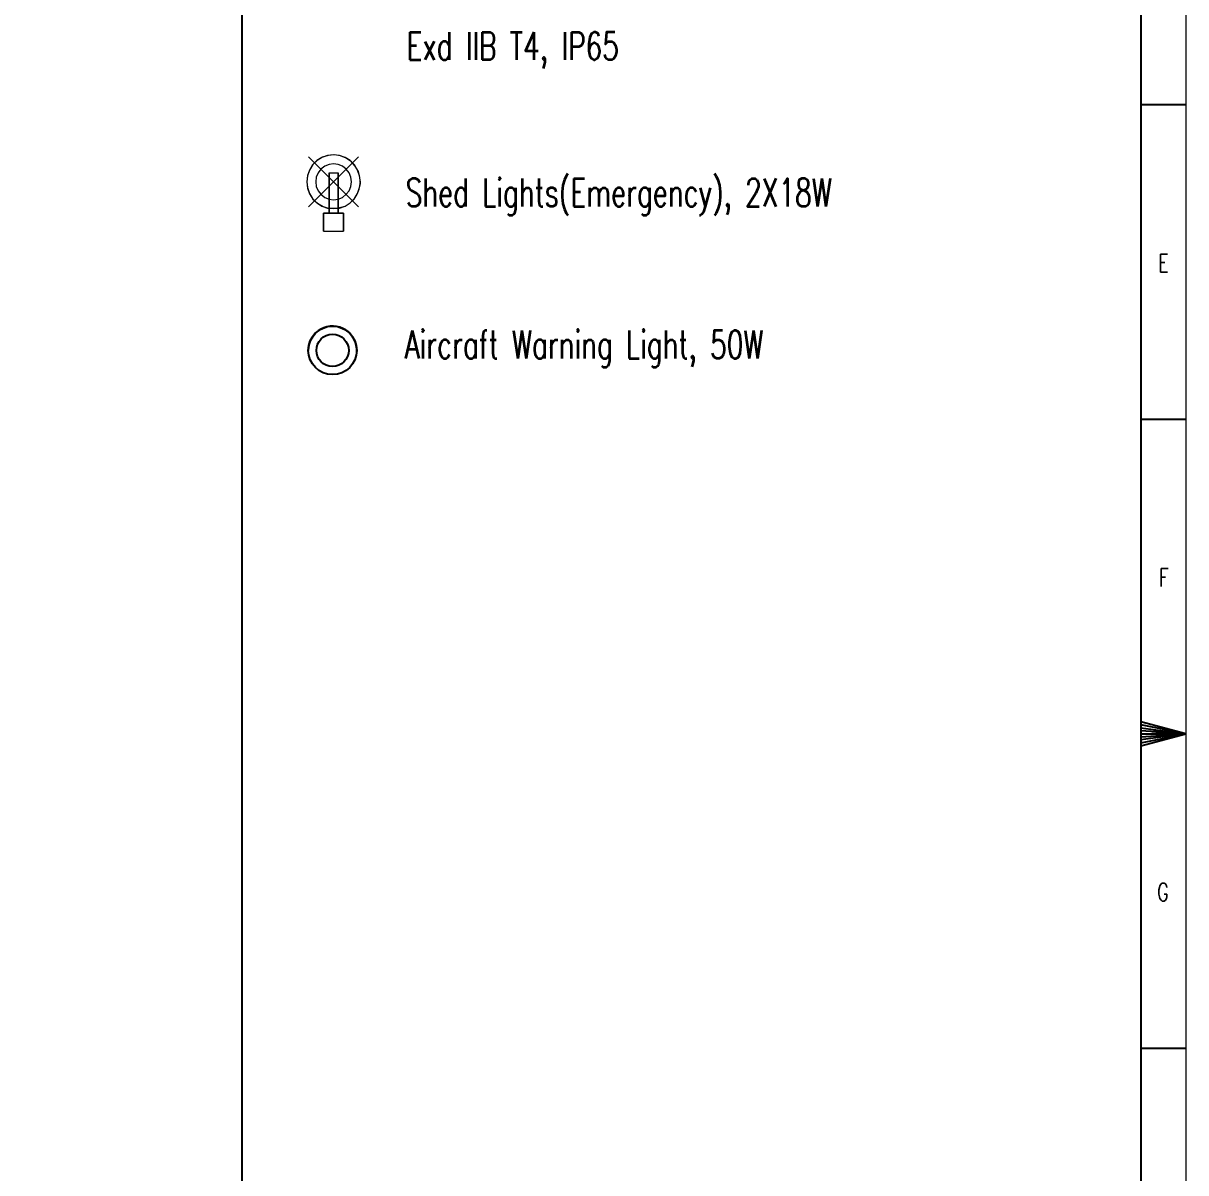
# Model space of a CAD drawing. Header units: inches. Extents: x 9 to 553326, y 5 to 186380.
# Drawn here: x 204457 to 261369, y 72489 to 128775 of the extents above; entities that cross this region are included whole.
import ezdxf
from ezdxf.enums import TextEntityAlignment as Align

# ---------------------------------------------------------------- set-up
doc = ezdxf.new("R2010")
doc.units = ezdxf.units.IN
doc.header["$MEASUREMENT"] = 0
for name, color, linetype in [('Layer 1', 7, 'Continuous'), ('LGT1', 7, 'Continuous'), ('TEG BORDER', 7, 'Continuous'), ('照明平面设备层', 1, 'Continuous')]:
    doc.layers.add(name, color=color, linetype=linetype)
doc.styles.add('HZTXT', font='txt_qlt.shx', dxfattribs={"width": 0.7, "bigfont": 'hztxt.shx'})
doc.styles.add('TEG BORDER', font='txt_qlt.shx', dxfattribs={"width": 0.7, "bigfont": 'hztxt.shx'})

# ---------------------------------------------------------------- blocks, each defined once
blk = doc.blocks.new('TEG BORDER A2')
for p, q in [((594, 280), (589, 280)), ((594, 245), (589, 245)), ((589, 210), (594, 210)), ((592.75, 210), (590.25, 210)), ((594, 175), (589, 175))]:
    blk.add_line(p, q)
at = {"color": 5, "lineweight": 15}
blk.add_lwpolyline([(0, 420), (594, 420), (594, 0), (0, 0)], close=True, dxfattribs=at)
blk.add_lwpolyline([(5, 415), (589, 415), (589, 5), (5, 5)], close=True)
blk.add_lwpolyline([(594, 210), (589, 211.34), (589, 208.66), (594, 210), (589, 211), (589, 210.67), (594, 210), (589, 210.33), (589, 209.67), (594, 210), (589, 209.33), (589, 209), (594, 210)])
at = {"layer": 'TEG BORDER'}
blk.add_line((489, 116), (489, 415), dxfattribs=at)
at = {"char_height": 2, "width": 2, "attachment_point": 3, "style": 'TEG BORDER'}
for s, insert in [('E', (592.09, 263.39)), ('F', (592.09, 228.39)), ('G', (592.09, 193.39))]:
    blk.add_mtext(s, dxfattribs=dict(at, insert=insert))

msp = doc.modelspace()

# ---------------------------------------------------------------- linework, layer by layer
at = {"layer": 'Layer 1', "color": 1, "lineweight": 5}
for points in [[(220961, 120917), (220942, 121224), (220865, 121512), (220712, 121780), (220520, 121991), (220271, 122163), (219983, 122279), (219695, 122336), (219388, 122298), (219101, 122221), (218851, 122048), (218640, 121857), (218468, 121588), (218372, 121320), (218333, 121013)], [(220961, 121013), (220923, 121300), (220827, 121588), (220673, 121837), (220462, 122048), (220213, 122202), (219945, 122298), (219638, 122336), (219350, 122298), (219082, 122202), (218832, 122048), (218621, 121837), (218468, 121588), (218372, 121300), (218333, 121013), (218372, 120725), (218468, 120437), (218621, 120188), (218832, 119977), (219082, 119824), (219350, 119728), (219638, 119709), (219945, 119728), (220213, 119824), (220462, 119977), (220673, 120188), (220827, 120437), (220923, 120725), (220961, 121013)], [(218429, 119785), (220865, 122240)], [(218429, 122240), (220865, 119785)], [(220520, 121013), (220501, 121243), (220405, 121454), (220271, 121627), (220079, 121780), (219868, 121857), (219638, 121895), (219427, 121857), (219216, 121780), (219024, 121627), (218890, 121454), (218794, 121243), (218774, 121013), (218794, 120783), (218890, 120572), (219024, 120399), (219216, 120245), (219427, 120169), (219638, 120130), (219868, 120169), (220079, 120245), (220271, 120399), (220405, 120572), (220501, 120783), (220520, 121013)], [(219427, 121454), (219427, 119478)], [(219868, 119478), (219427, 119478), (219427, 121454)], [(219868, 119478), (219868, 121454), (219868, 119613), (219868, 119478), (219427, 119478)], [(219427, 121454), (219868, 121454)], [(219427, 121454), (219868, 121454)], [(218333, 121013), (218372, 120706), (218468, 120418), (218640, 120169), (218870, 119958), (219139, 119804), (219427, 119709)], [(219964, 119747), (220213, 119824), (220462, 119977), (220654, 120169), (220808, 120399), (220904, 120648), (220961, 120917)], [(219964, 119747), (219868, 119709), (219427, 119709)], [(219158, 118596), (219158, 119478), (220136, 119478), (220136, 118596)], [(219158, 119478), (219158, 118596)], [(220136, 119478), (219158, 119478)], [(220136, 118596), (220136, 119478)], [(219158, 118596), (220136, 118596)], [(219158, 118596), (220136, 118596)]]:
    msp.add_lwpolyline(points, dxfattribs=at)
at = {"layer": '照明平面设备层', "color": 1, "linetype": 'Continuous'}
for radius in [1187, 791]:
    msp.add_circle((219599, 112757), radius, dxfattribs=at)
msp.add_arc((219599, 112757), 1187, 356.0835, 180, dxfattribs=at)

# ---------------------------------------------------------------- block references
at = {"lineweight": -3, "xscale": 439.9999998515, "yscale": 439.9999998515, "zscale": 439.9999998515}
msp.add_blockref('TEG BORDER A2', (9, 1580), dxfattribs=at)

# ---------------------------------------------------------------- texts
at = {"layer": 'LGT1', "color": 7, "lineweight": -3, "style": 'HZTXT', "width": 0.7}
for s, p in [('Exd IIB T4, IP65', (223224, 126979)), ('Shed Lights(Emergency), 2X18W', (223174, 119807))]:
    msp.add_text(s, height=1358.28, dxfattribs=at).set_placement(p)
msp.add_text('Aircraft Warning Light, 50W', height=1358.28, dxfattribs=at).set_placement((223126, 113046), align=Align.MIDDLE_LEFT)

doc.saveas('drawing.dxf')
